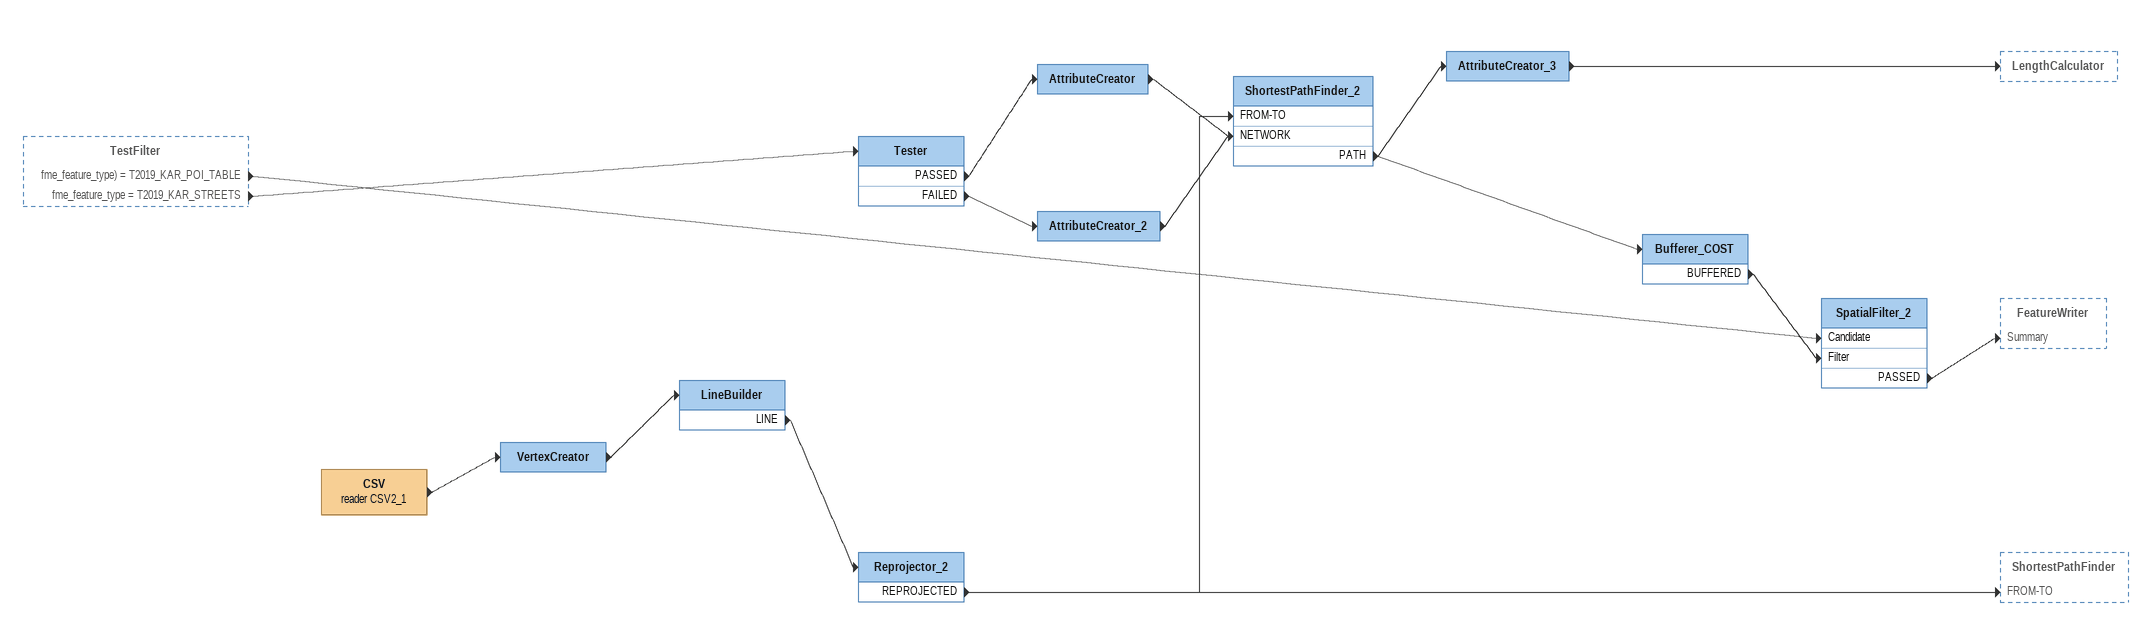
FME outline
TestFilter [outside]
    fme_feature_type) = T2019_KAR_POI_TABLE -> SpatialFilter_2 [Candidate]
    fme_feature_type = T2019_KAR_STREETS -> Tester
Tester
    PASSED -> AttributeCreator
    FAILED -> AttributeCreator_2
AttributeCreator
    -> ShortestPathFinder_2 [NETWORK]
AttributeCreator_2
    -> ShortestPathFinder_2 [NETWORK]
CSV (reader CSV2_1)
    -> VertexCreator
VertexCreator
    -> LineBuilder
LineBuilder
    LINE -> Reprojector_2
Reprojector_2
    REPROJECTED -> ShortestPathFinder [FROM-TO]
    REPROJECTED -> ShortestPathFinder_2 [FROM-TO]
ShortestPathFinder_2
    PATH -> AttributeCreator_3
    PATH -> Bufferer_COST
AttributeCreator_3
    -> LengthCalculator
Bufferer_COST
    BUFFERED -> SpatialFilter_2 [Filter]
SpatialFilter_2
    PASSED -> FeatureWriter [Summary]
